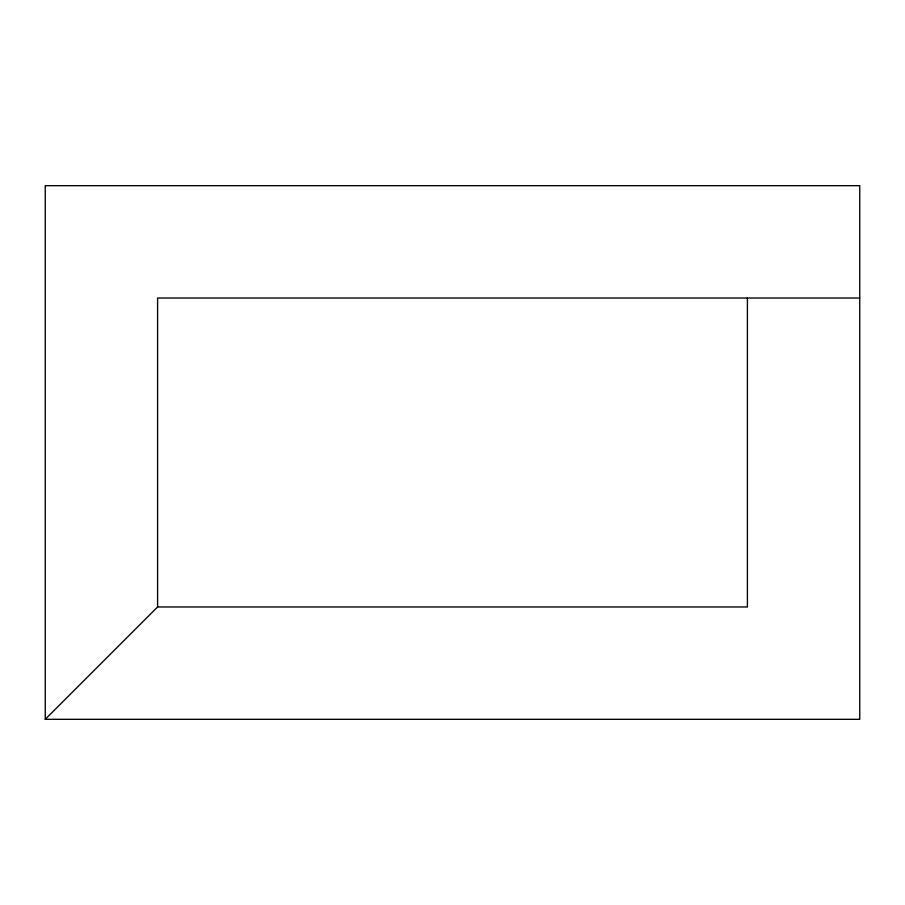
<?xml version="1.0" encoding="UTF-8"?>
<svg xmlns="http://www.w3.org/2000/svg" width="905" height="905" viewBox="0 0 905 905"><rect width="100%" height="100%" fill="white"/><g stroke="black" fill="none" stroke-linecap="round" stroke-linejoin="round"><path stroke-width="1.36" d="M45.25 719.317L859.75 719.317L859.75 185.683L45.25 185.683L45.25 719.317L157.594 606.972L747.406 606.972L747.406 298.028M859.75 298.028L157.594 298.028L157.594 606.972"/></g></svg>
